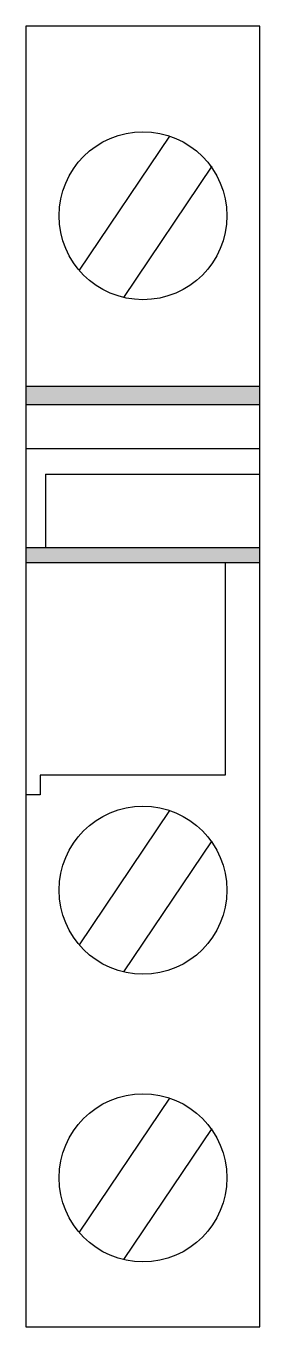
# Model space of a CAD drawing. Header units: millimetres. Extents: x 0 to 9, y 0 to 50.
import ezdxf

# ---------------------------------------------------------------- set-up
doc = ezdxf.new("R2010")
doc.units = ezdxf.units.MM
doc.layers.add('NTC_BMS_ENCLO_ACCESS', color=6, linetype='Continuous', lineweight=5)
doc.layers.add('WIRING', color=7, linetype='Continuous')

# ---------------------------------------------------------------- blocks, each defined once
blk = doc.blocks.new('CHAN Ter')
at = {"layer": 'WIRING', "linetype": 'Continuous'}
h = blk.add_hatch(color=253, dxfattribs=at)
h.paths.add_polyline_path([(9, 11.141), (0, 11.141), (0, 10.459), (9, 10.459)])
h.paths.add_polyline_path([(9, 4.954), (0, 4.954), (0, 4.371), (9, 4.371)])
at = {"layer": 'WIRING', "color": 253, "linetype": 'Continuous'}
for p, q in [((5.519, 20.772), (2.043, 15.615)), ((7.148, 19.61), (3.75, 14.569)), ((9, 11.141), (0, 11.141)), ((0, 10.459), (9, 10.459)), ((0, 8.766), (9, 8.766)), ((0.753, 7.782), (9, 7.782)), ((0.753, 7.782), (0.753, 4.954)), ((0, 4.954), (9, 4.954)), ((9, 4.371), (0, 4.371)), ((7.666, 4.371), (7.666, -3.796)), ((7.666, -3.796), (0.551, -3.796)), ((0.551, -3.796), (0.551, -4.55)), ((0.551, -4.55), (0, -4.55)), ((5.519, -5.15), (2.043, -10.307)), ((7.148, -6.312), (3.75, -11.353)), ((5.519, -16.205), (2.043, -21.362)), ((7.148, -17.367), (3.75, -22.408))]:
    blk.add_line(p, q, dxfattribs=at)
blk.add_lwpolyline([(0, -25), (9, -25), (9, 25), (0, 25)], close=True, dxfattribs=at)
for centre in [(4.5, 17.709), (4.5, -8.213), (4.5, -19.268)]:
    blk.add_circle(centre, 3.228, dxfattribs=at)

msp = doc.modelspace()

# ---------------------------------------------------------------- block references
at = {"layer": 'NTC_BMS_ENCLO_ACCESS', "linetype": 'ByBlock', "lineweight": -2, "ltscale": 100}
msp.add_blockref('CHAN Ter', (0, 25), dxfattribs=at)

doc.saveas('drawing.dxf')
